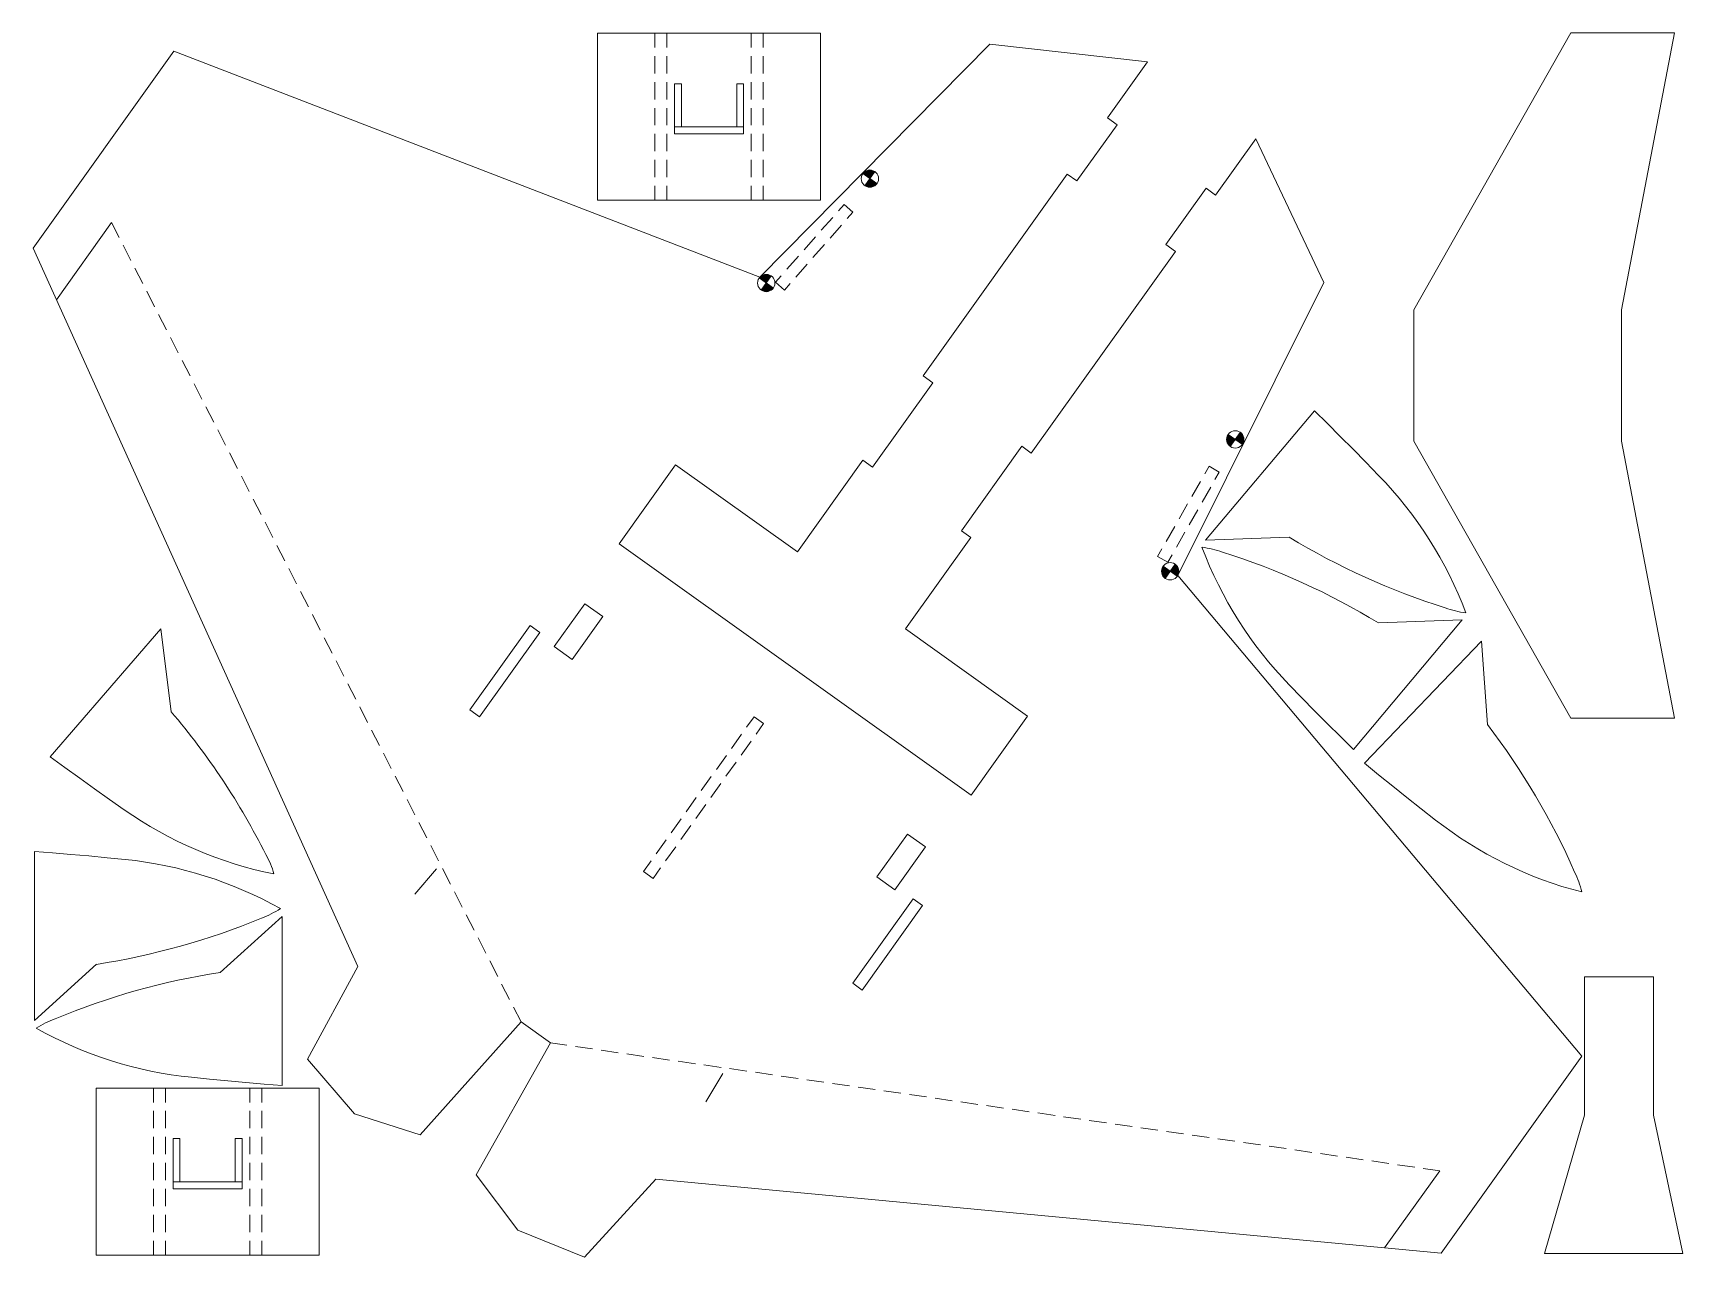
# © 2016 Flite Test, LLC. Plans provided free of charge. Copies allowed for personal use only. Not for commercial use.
# Model space of a CAD drawing. Header units: inches. Extents: x 0.1 to 23.9, y 0.1 to 17.8.
import ezdxf

# ---------------------------------------------------------------- set-up
doc = ezdxf.new("R2010")
doc.units = ezdxf.units.IN
doc.header["$MEASUREMENT"] = 0
doc.layers.add('PDF_01 CUT', color=7, linetype='Continuous')
doc.layers.add('PDF_02 SCORE', color=1, linetype='Continuous')
doc.layers.add('PDF_23 NOTES', color=144, linetype='Continuous', true_color=0x007094)

msp = doc.modelspace()

# ---------------------------------------------------------------- linework, layer by layer
at = {"layer": 'PDF_01 CUT', "color": 18, "lineweight": 0, "true_color": 0x000000}
for points in [[(8.256, 17.789), (11.478, 17.789), (11.478, 15.375), (8.256, 15.375)], [(23.052, 13.791), (23.818, 17.792), (22.318, 17.792), (20.052, 13.791), (20.052, 11.889), (22.318, 7.889), (23.818, 7.889), (23.052, 11.889)], [(12.961, 12.834), (15.044, 15.751), (15.182, 15.652), (15.763, 16.466), (15.625, 16.565), (16.203, 17.375), (13.922, 17.631), (10.599, 14.261), (2.133, 17.531), (0.099, 14.682), (4.793, 4.299), (4.063, 2.957), (4.744, 2.169), (5.693, 1.863), (7.151, 3.496), (7.576, 3.192), (6.504, 1.283), (7.102, 0.485), (8.069, 0.097), (9.1, 1.223), (20.445, 0.152), (22.48, 3), (16.64, 9.948), (18.748, 14.184), (17.766, 16.259), (17.187, 15.449), (17.049, 15.548), (16.468, 14.734), (16.606, 14.635), (14.523, 11.719), (14.385, 11.817), (13.513, 10.597), (13.652, 10.498), (12.707, 9.176), (14.47, 7.917), (13.654, 6.775), (8.567, 10.408), (9.383, 11.55), (11.145, 10.291), (12.089, 11.614), (12.227, 11.515), (13.099, 12.736)], [(8.072, 9.54), (7.63, 8.921), (7.89, 8.735), (8.332, 9.354)], [(6.55, 7.906), (6.412, 8.005), (7.283, 9.226), (7.422, 9.127)], [(12.733, 6.211), (12.292, 5.592), (12.552, 5.406), (12.994, 6.025)], [(11.943, 4.055), (12.081, 3.956), (12.953, 5.177), (12.815, 5.276)], [(21.941, 0.148), (23.94, 0.148), (23.515, 2.148), (23.515, 4.149), (22.515, 4.149), (22.515, 2.148)], [(1.011, 2.54), (4.233, 2.54), (4.233, 0.126), (1.011, 0.126)]]:
    msp.add_lwpolyline(points, close=True, dxfattribs=at)
for points in [[(0.437, 13.934), (1.234, 15.05)], [(5.927, 5.707), (5.617, 5.342)], [(10.065, 2.752), (9.82, 2.34)], [(19.628, 0.229), (20.425, 1.345)]]:
    msp.add_lwpolyline(points, dxfattribs=at)
for points in [[(20.802, 9.41, 0.102947), (19.542, 11.397), (19.358, 11.586), (19.174, 11.774), (18.988, 11.96), (18.802, 12.146), (18.614, 12.331), (17.041, 10.46), (18.251, 10.503)], [(18.25, 10.503, 0.060065), (20.506, 9.481, 0.059247), (20.801, 9.41)], [(16.989, 10.357, 0.102947), (18.249, 8.37), (18.433, 8.181), (18.617, 7.993), (18.803, 7.807), (18.99, 7.621), (19.177, 7.436), (20.751, 9.307), (19.541, 9.264)], [(19.541, 9.264, 0.060065), (17.286, 10.286, 0.059247), (16.99, 10.357)], [(3.58, 5.634, -0.102947), (1.418, 6.561), (1.202, 6.712), (0.987, 6.865), (0.773, 7.018), (0.56, 7.173), (0.348, 7.328), (1.944, 9.18), (2.094, 7.979)], [(22.476, 5.374, -0.102947), (20.365, 6.413), (20.158, 6.576), (19.951, 6.739), (19.746, 6.904), (19.541, 7.069), (19.337, 7.236), (21.028, 9.001), (21.115, 7.793)], [(2.094, 7.98, -0.060065), (3.463, 5.916, -0.059247), (3.58, 5.635)], [(21.115, 7.794, -0.060065), (22.374, 5.661, -0.059247), (22.476, 5.375)], [(3.673, 5.134, 0.102947), (1.43, 5.844), (1.168, 5.87), (0.906, 5.895), (0.644, 5.918), (0.381, 5.94), (0.119, 5.961), (0.119, 3.517), (1.017, 4.329)], [(0.146, 3.405, 0.102947), (2.389, 2.695), (2.651, 2.669), (2.913, 2.644), (3.175, 2.62), (3.438, 2.598), (3.7, 2.578), (3.7, 5.022), (2.802, 4.21)], [(1.016, 4.328, 0.060065), (3.401, 4.997, 0.059247), (3.673, 5.134)], [(2.803, 4.211, 0.060065), (0.418, 3.541, 0.059247), (0.146, 3.405)]]:
    msp.add_lwpolyline(points, format="xyb", dxfattribs=at)
at = {"layer": 'PDF_02 SCORE', "lineweight": 0}
for points in [[(9.086, 17.582), (9.086, 17.613), (9.086, 17.649), (9.086, 17.685), (9.086, 17.72), (9.086, 17.755), (9.086, 17.789)], [(9.256, 17.582), (9.256, 17.614), (9.256, 17.65), (9.256, 17.686), (9.256, 17.721), (9.256, 17.755), (9.256, 17.789)], [(10.478, 17.582), (10.478, 17.614), (10.478, 17.65), (10.478, 17.686), (10.478, 17.721), (10.478, 17.755), (10.478, 17.789)], [(10.648, 17.582), (10.648, 17.613), (10.648, 17.649), (10.648, 17.685), (10.648, 17.72), (10.648, 17.755), (10.648, 17.789)], [(9.086, 17.207), (9.086, 17.261), (9.086, 17.342), (9.086, 17.382), (9.086, 17.422), (9.086, 17.457)], [(9.256, 17.207), (9.256, 17.264), (9.256, 17.345), (9.256, 17.385), (9.256, 17.424), (9.256, 17.457)], [(10.478, 17.207), (10.478, 17.264), (10.478, 17.345), (10.478, 17.385), (10.478, 17.424), (10.478, 17.457)], [(10.648, 17.207), (10.648, 17.261), (10.648, 17.342), (10.648, 17.382), (10.648, 17.422), (10.648, 17.457)], [(9.086, 16.832), (9.086, 16.838), (9.086, 16.923), (9.086, 17.009), (9.086, 17.082)], [(9.256, 16.832), (9.256, 16.841), (9.256, 16.927), (9.256, 17.013), (9.256, 17.082)], [(10.478, 16.832), (10.478, 16.841), (10.478, 16.927), (10.478, 17.013), (10.478, 17.082)], [(10.648, 16.832), (10.648, 16.838), (10.648, 16.923), (10.648, 17.009), (10.648, 17.082)], [(9.086, 16.457), (9.086, 16.493), (9.086, 16.579), (9.086, 16.665), (9.086, 16.707)], [(9.256, 16.457), (9.256, 16.497), (9.256, 16.583), (9.256, 16.668), (9.256, 16.707)], [(10.478, 16.457), (10.478, 16.497), (10.478, 16.583), (10.478, 16.668), (10.478, 16.707)], [(10.648, 16.457), (10.648, 16.493), (10.648, 16.579), (10.648, 16.665), (10.648, 16.707)], [(9.086, 16.082), (9.086, 16.12), (9.086, 16.16), (9.086, 16.242), (9.086, 16.325), (9.086, 16.332)], [(9.256, 16.082), (9.256, 16.083), (9.256, 16.123), (9.256, 16.163), (9.256, 16.245), (9.256, 16.328), (9.256, 16.332)], [(10.478, 16.082), (10.478, 16.083), (10.478, 16.123), (10.478, 16.163), (10.478, 16.245), (10.478, 16.328), (10.478, 16.332)], [(10.648, 16.082), (10.648, 16.12), (10.648, 16.16), (10.648, 16.242), (10.648, 16.325), (10.648, 16.332)], [(9.086, 15.707), (9.086, 15.714), (9.086, 15.748), (9.086, 15.782), (9.086, 15.817), (9.086, 15.853), (9.086, 15.89), (9.086, 15.927), (9.086, 15.957)], [(9.256, 15.707), (9.256, 15.715), (9.256, 15.749), (9.256, 15.783), (9.256, 15.819), (9.256, 15.855), (9.256, 15.891), (9.256, 15.928), (9.256, 15.957)], [(10.478, 15.707), (10.478, 15.715), (10.478, 15.749), (10.478, 15.783), (10.478, 15.819), (10.478, 15.855), (10.478, 15.891), (10.478, 15.928), (10.478, 15.957)], [(10.648, 15.707), (10.648, 15.714), (10.648, 15.748), (10.648, 15.782), (10.648, 15.817), (10.648, 15.853), (10.648, 15.89), (10.648, 15.927), (10.648, 15.957)], [(9.086, 15.375), (9.086, 15.398), (9.086, 15.422), (9.086, 15.447), (9.086, 15.473), (9.086, 15.5), (9.086, 15.528), (9.086, 15.557), (9.086, 15.582)], [(9.256, 15.375), (9.256, 15.398), (9.256, 15.422), (9.256, 15.447), (9.256, 15.473), (9.256, 15.5), (9.256, 15.528), (9.256, 15.557), (9.256, 15.582)], [(10.478, 15.375), (10.478, 15.398), (10.478, 15.422), (10.478, 15.447), (10.478, 15.473), (10.478, 15.5), (10.478, 15.528), (10.478, 15.557), (10.478, 15.582)], [(10.648, 15.375), (10.648, 15.398), (10.648, 15.422), (10.648, 15.447), (10.648, 15.473), (10.648, 15.5), (10.648, 15.528), (10.648, 15.557), (10.648, 15.582)], [(11.864, 15.108), (11.947, 15.202), (11.82, 15.314), (11.737, 15.22)], [(1.234, 15.05), (1.343, 14.836)], [(11.654, 15.126), (11.489, 14.939)], [(11.406, 14.845), (11.241, 14.657)], [(11.782, 15.014), (11.617, 14.826)], [(1.4, 14.725), (1.514, 14.502)], [(11.158, 14.563), (10.993, 14.376)], [(11.534, 14.733), (11.369, 14.545)], [(1.571, 14.391), (1.685, 14.169)], [(11.286, 14.451), (11.121, 14.264)], [(10.911, 14.282), (10.828, 14.188), (10.956, 14.076), (11.038, 14.17)], [(1.742, 14.057), (1.856, 13.835)], [(1.913, 13.724), (2.027, 13.501)], [(2.084, 13.39), (2.198, 13.167)], [(2.255, 13.056), (2.369, 12.833)], [(2.426, 12.722), (2.54, 12.499)], [(2.597, 12.388), (2.711, 12.166)], [(2.768, 12.055), (2.882, 11.832)], [(2.939, 11.721), (3.053, 11.498)], [(17.03, 11.419), (17.092, 11.528), (17.239, 11.444), (17.177, 11.335)], [(3.11, 11.387), (3.223, 11.164)], [(16.968, 11.31), (16.844, 11.093)], [(17.116, 11.226), (16.992, 11.009)], [(3.281, 11.053), (3.394, 10.831)], [(16.782, 10.985), (16.658, 10.767)], [(16.93, 10.9), (16.806, 10.683)], [(3.452, 10.719), (3.565, 10.497)], [(16.596, 10.659), (16.472, 10.442)], [(16.744, 10.575), (16.62, 10.357)], [(3.622, 10.385), (3.736, 10.163)], [(16.558, 10.249), (16.496, 10.14), (16.349, 10.225), (16.411, 10.333)], [(3.793, 10.052), (3.907, 9.829)], [(3.964, 9.718), (4.078, 9.495)], [(4.135, 9.384), (4.249, 9.161)], [(4.306, 9.05), (4.42, 8.828)], [(4.477, 8.716), (4.591, 8.494)], [(4.648, 8.382), (4.762, 8.16)], [(4.819, 8.049), (4.933, 7.826)], [(10.409, 7.755), (10.518, 7.908), (10.656, 7.809), (10.547, 7.657)], [(4.99, 7.715), (5.104, 7.493)], [(10.191, 7.45), (10.336, 7.654)], [(10.329, 7.351), (10.475, 7.555)], [(5.161, 7.381), (5.275, 7.158)], [(9.973, 7.145), (10.118, 7.348)], [(10.111, 7.046), (10.257, 7.25)], [(5.332, 7.047), (5.446, 6.825)], [(9.755, 6.84), (9.9, 7.043)], [(9.893, 6.741), (10.039, 6.944)], [(5.503, 6.713), (5.617, 6.491)], [(9.537, 6.535), (9.682, 6.738)], [(9.675, 6.436), (9.821, 6.639)], [(5.674, 6.38), (5.788, 6.157)], [(9.319, 6.229), (9.464, 6.433)], [(9.458, 6.131), (9.603, 6.334)], [(5.845, 6.046), (5.958, 5.823)], [(9.101, 5.924), (9.247, 6.128)], [(9.24, 5.825), (9.385, 6.029)], [(9.167, 5.724), (9.058, 5.571), (8.92, 5.67), (9.029, 5.822)], [(6.016, 5.712), (6.13, 5.489)], [(6.187, 5.378), (6.3, 5.156)], [(6.358, 5.044), (6.471, 4.822)], [(6.529, 4.711), (6.642, 4.488)], [(6.699, 4.377), (6.813, 4.154)], [(6.87, 4.043), (6.984, 3.82)], [(7.041, 3.709), (7.151, 3.496)], [(7.813, 3.158), (7.576, 3.192)], [(8.185, 3.105), (7.937, 3.14)], [(8.556, 3.051), (8.308, 3.086)], [(8.927, 2.998), (8.679, 3.033)], [(9.298, 2.944), (9.05, 2.98)], [(9.67, 2.891), (9.422, 2.927)], [(10.04, 2.838), (9.793, 2.873)], [(10.412, 2.784), (10.164, 2.82)], [(10.783, 2.731), (10.536, 2.767)], [(11.154, 2.678), (10.907, 2.713)], [(11.525, 2.624), (11.278, 2.66)], [(1.841, 2.333), (1.841, 2.364), (1.841, 2.4), (1.841, 2.436), (1.841, 2.472), (1.841, 2.506), (1.841, 2.54)], [(2.011, 2.333), (2.011, 2.366), (2.011, 2.402), (2.011, 2.438), (2.011, 2.472), (2.011, 2.506), (2.011, 2.54)], [(3.233, 2.333), (3.233, 2.366), (3.233, 2.402), (3.233, 2.438), (3.233, 2.472), (3.233, 2.506), (3.233, 2.54)], [(3.403, 2.333), (3.403, 2.364), (3.403, 2.4), (3.403, 2.436), (3.403, 2.472), (3.403, 2.506), (3.403, 2.54)], [(11.897, 2.571), (11.649, 2.606)], [(12.268, 2.518), (12.021, 2.553)], [(12.639, 2.464), (12.392, 2.5)], [(13.01, 2.411), (12.763, 2.447)], [(13.382, 2.357), (13.134, 2.393)], [(1.841, 1.958), (1.841, 2.012), (1.841, 2.094), (1.841, 2.134), (1.841, 2.173), (1.841, 2.208)], [(2.011, 1.958), (2.011, 2.015), (2.011, 2.097), (2.011, 2.136), (2.011, 2.176), (2.011, 2.208)], [(3.233, 1.958), (3.233, 2.015), (3.233, 2.097), (3.233, 2.136), (3.233, 2.176), (3.233, 2.208)], [(3.403, 1.958), (3.403, 2.012), (3.403, 2.094), (3.403, 2.134), (3.403, 2.173), (3.403, 2.208)], [(13.753, 2.304), (13.505, 2.34)], [(14.124, 2.251), (13.876, 2.286)], [(14.495, 2.197), (14.248, 2.233)], [(14.866, 2.144), (14.619, 2.18)], [(15.238, 2.09), (14.99, 2.126)], [(15.609, 2.037), (15.361, 2.073)], [(15.98, 1.984), (15.733, 2.02)], [(16.351, 1.931), (16.104, 1.966)], [(16.723, 1.877), (16.475, 1.913)], [(1.841, 1.583), (1.841, 1.589), (1.841, 1.675), (1.841, 1.761), (1.841, 1.833)], [(2.011, 1.583), (2.011, 1.593), (2.011, 1.679), (2.011, 1.764), (2.011, 1.833)], [(3.233, 1.583), (3.233, 1.593), (3.233, 1.679), (3.233, 1.764), (3.233, 1.833)], [(3.403, 1.583), (3.403, 1.589), (3.403, 1.675), (3.403, 1.761), (3.403, 1.833)], [(17.094, 1.824), (16.846, 1.859)], [(17.465, 1.771), (17.218, 1.806)], [(17.836, 1.717), (17.588, 1.753)], [(18.208, 1.664), (17.96, 1.699)], [(1.841, 1.208), (1.841, 1.245), (1.841, 1.331), (1.841, 1.417), (1.841, 1.458)], [(2.011, 1.208), (2.011, 1.248), (2.011, 1.334), (2.011, 1.42), (2.011, 1.458)], [(3.233, 1.208), (3.233, 1.248), (3.233, 1.334), (3.233, 1.42), (3.233, 1.458)], [(3.403, 1.208), (3.403, 1.245), (3.403, 1.331), (3.403, 1.417), (3.403, 1.458)], [(18.579, 1.61), (18.331, 1.646)], [(18.95, 1.557), (18.703, 1.593)], [(19.321, 1.504), (19.073, 1.539)], [(19.692, 1.451), (19.445, 1.486)], [(20.064, 1.397), (19.816, 1.432)], [(20.425, 1.345), (20.187, 1.379)], [(1.841, 0.833), (1.841, 0.872), (1.841, 0.912), (1.841, 0.993), (1.841, 1.076), (1.841, 1.083)], [(2.011, 0.833), (2.011, 0.834), (2.011, 0.874), (2.011, 0.914), (2.011, 0.996), (2.011, 1.079), (2.011, 1.083)], [(3.233, 0.833), (3.233, 0.834), (3.233, 0.874), (3.233, 0.914), (3.233, 0.996), (3.233, 1.079), (3.233, 1.083)], [(3.403, 0.833), (3.403, 0.872), (3.403, 0.912), (3.403, 0.993), (3.403, 1.076), (3.403, 1.083)], [(1.841, 0.458), (1.841, 0.465), (1.841, 0.499), (1.841, 0.534), (1.841, 0.569), (1.841, 0.605), (1.841, 0.641), (1.841, 0.678), (1.841, 0.708)], [(2.011, 0.458), (2.011, 0.467), (2.011, 0.5), (2.011, 0.535), (2.011, 0.57), (2.011, 0.606), (2.011, 0.643), (2.011, 0.68), (2.011, 0.708)], [(3.233, 0.458), (3.233, 0.467), (3.233, 0.5), (3.233, 0.535), (3.233, 0.57), (3.233, 0.606), (3.233, 0.643), (3.233, 0.68), (3.233, 0.708)], [(3.403, 0.458), (3.403, 0.465), (3.403, 0.499), (3.403, 0.534), (3.403, 0.569), (3.403, 0.605), (3.403, 0.641), (3.403, 0.678), (3.403, 0.708)], [(1.841, 0.126), (1.841, 0.149), (1.841, 0.174), (1.841, 0.199), (1.841, 0.224), (1.841, 0.251), (1.841, 0.279), (1.841, 0.308), (1.841, 0.333)], [(2.011, 0.126), (2.011, 0.149), (2.011, 0.174), (2.011, 0.199), (2.011, 0.225), (2.011, 0.252), (2.011, 0.28), (2.011, 0.309), (2.011, 0.333)], [(3.233, 0.126), (3.233, 0.149), (3.233, 0.174), (3.233, 0.199), (3.233, 0.225), (3.233, 0.252), (3.233, 0.28), (3.233, 0.309), (3.233, 0.333)], [(3.403, 0.126), (3.403, 0.149), (3.403, 0.174), (3.403, 0.199), (3.403, 0.224), (3.403, 0.251), (3.403, 0.279), (3.403, 0.308), (3.403, 0.333)]]:
    msp.add_lwpolyline(points, dxfattribs=at)
at = {"layer": 'PDF_23 NOTES', "color": 4, "lineweight": 0}
for points in [[(10.267, 16.433), (10.267, 17.058), (10.367, 17.058), (10.367, 16.333), (9.367, 16.333), (9.367, 17.058), (9.467, 17.058), (9.467, 16.433)], [(9.367, 16.433), (10.367, 16.433)], [(12.293, 15.614), (12.089, 15.759)], [(12.119, 15.584), (12.264, 15.788)], [(10.796, 14.105), (10.592, 14.25)], [(10.621, 14.076), (10.766, 14.279)], [(17.369, 11.989), (17.573, 11.843)], [(17.398, 11.814), (17.543, 12.018)], [(16.428, 10.083), (16.631, 9.937)], [(16.457, 9.908), (16.602, 10.112)], [(3.022, 1.184), (3.022, 1.809), (3.122, 1.809), (3.122, 1.084), (2.122, 1.084), (2.122, 1.809), (2.222, 1.809), (2.222, 1.184)], [(2.122, 1.184), (3.122, 1.184)]]:
    msp.add_lwpolyline(points, dxfattribs=at)
for centre in [(12.191, 15.686), (10.694, 14.177), (17.471, 11.916), (16.53, 10.01)]:
    msp.add_circle(centre, 0.125, dxfattribs=at)
at = {"layer": 'PDF_23 NOTES', "color": 4, "lineweight": 0, "transparency": 33554559}
for points in [[(12.09, 15.758), (12.098, 15.77), (12.089, 15.759)], [(12.092, 15.757), (12.09, 15.758), (12.098, 15.77)], [(12.095, 15.755), (12.108, 15.78), (12.092, 15.757)], [(12.092, 15.757), (12.108, 15.78), (12.098, 15.77)], [(12.1, 15.752), (12.119, 15.788), (12.095, 15.755)], [(12.119, 15.788), (12.095, 15.755), (12.108, 15.78)], [(12.105, 15.748), (12.131, 15.796), (12.1, 15.752)], [(12.131, 15.796), (12.1, 15.752), (12.119, 15.788)], [(12.112, 15.743), (12.144, 15.802), (12.105, 15.748)], [(12.144, 15.802), (12.105, 15.748), (12.131, 15.796)], [(12.119, 15.738), (12.157, 15.806), (12.112, 15.743)], [(12.157, 15.806), (12.112, 15.743), (12.144, 15.802)], [(12.128, 15.731), (12.171, 15.809), (12.119, 15.738)], [(12.171, 15.809), (12.119, 15.738), (12.157, 15.806)], [(12.137, 15.725), (12.184, 15.811), (12.128, 15.731)], [(12.184, 15.811), (12.128, 15.731), (12.171, 15.809)], [(12.147, 15.718), (12.198, 15.811), (12.137, 15.725)], [(12.198, 15.811), (12.137, 15.725), (12.184, 15.811)], [(12.213, 15.809), (12.147, 15.718), (12.198, 15.811)], [(12.158, 15.71), (12.213, 15.809), (12.147, 15.718)], [(12.226, 15.806), (12.158, 15.71), (12.213, 15.809)], [(12.168, 15.702), (12.226, 15.806), (12.158, 15.71)], [(12.239, 15.801), (12.168, 15.702), (12.226, 15.806)], [(12.18, 15.694), (12.239, 15.801), (12.168, 15.702)], [(12.252, 15.795), (12.18, 15.694), (12.239, 15.801)], [(12.191, 15.686), (12.252, 15.795), (12.18, 15.694)], [(12.264, 15.788), (12.191, 15.686), (12.252, 15.795)], [(12.13, 15.577), (12.191, 15.686), (12.119, 15.584)], [(12.202, 15.678), (12.13, 15.577), (12.191, 15.686)], [(12.143, 15.571), (12.202, 15.678), (12.13, 15.577)], [(12.214, 15.67), (12.143, 15.571), (12.202, 15.678)], [(12.156, 15.566), (12.214, 15.67), (12.143, 15.571)], [(12.225, 15.662), (12.156, 15.566), (12.214, 15.67)], [(12.17, 15.563), (12.225, 15.662), (12.156, 15.566)], [(12.235, 15.655), (12.17, 15.563), (12.225, 15.662)], [(12.184, 15.562), (12.235, 15.655), (12.17, 15.563)], [(12.245, 15.648), (12.184, 15.562), (12.235, 15.655)], [(12.198, 15.561), (12.245, 15.648), (12.184, 15.562)], [(12.255, 15.641), (12.198, 15.561), (12.245, 15.648)], [(12.212, 15.563), (12.255, 15.641), (12.198, 15.561)], [(12.263, 15.635), (12.212, 15.563), (12.255, 15.641)], [(12.225, 15.566), (12.263, 15.635), (12.212, 15.563)], [(12.271, 15.629), (12.225, 15.566), (12.263, 15.635)], [(12.239, 15.57), (12.271, 15.629), (12.225, 15.566)], [(12.277, 15.625), (12.239, 15.57), (12.271, 15.629)], [(12.251, 15.576), (12.277, 15.625), (12.239, 15.57)], [(12.283, 15.621), (12.251, 15.576), (12.277, 15.625)], [(12.263, 15.584), (12.283, 15.621), (12.251, 15.576)], [(12.287, 15.618), (12.263, 15.584), (12.283, 15.621)], [(12.274, 15.593), (12.287, 15.618), (12.263, 15.584)], [(12.29, 15.615), (12.274, 15.593), (12.287, 15.618)], [(12.284, 15.602), (12.29, 15.615), (12.274, 15.593)], [(12.292, 15.614), (12.284, 15.602), (12.29, 15.615)], [(12.293, 15.614), (12.292, 15.614), (12.284, 15.602)], [(10.593, 14.249), (10.601, 14.261), (10.592, 14.25)], [(10.595, 14.248), (10.593, 14.249), (10.601, 14.261)], [(10.598, 14.246), (10.611, 14.271), (10.595, 14.248)], [(10.595, 14.248), (10.611, 14.271), (10.601, 14.261)], [(10.602, 14.243), (10.622, 14.28), (10.598, 14.246)], [(10.622, 14.28), (10.598, 14.246), (10.611, 14.271)], [(10.608, 14.239), (10.634, 14.287), (10.602, 14.243)], [(10.634, 14.287), (10.602, 14.243), (10.622, 14.28)], [(10.614, 14.234), (10.646, 14.293), (10.608, 14.239)], [(10.646, 14.293), (10.608, 14.239), (10.634, 14.287)], [(10.622, 14.229), (10.659, 14.298), (10.614, 14.234)], [(10.659, 14.298), (10.614, 14.234), (10.646, 14.293)], [(10.633, 14.068), (10.694, 14.177), (10.621, 14.076)], [(10.63, 14.223), (10.674, 14.301), (10.622, 14.229)], [(10.674, 14.301), (10.622, 14.229), (10.659, 14.298)], [(10.64, 14.216), (10.687, 14.302), (10.63, 14.223)], [(10.687, 14.302), (10.63, 14.223), (10.674, 14.301)], [(10.705, 14.169), (10.633, 14.068), (10.694, 14.177)], [(10.646, 14.062), (10.705, 14.169), (10.633, 14.068)], [(10.65, 14.209), (10.701, 14.302), (10.64, 14.216)], [(10.701, 14.302), (10.64, 14.216), (10.687, 14.302)], [(10.717, 14.161), (10.646, 14.062), (10.705, 14.169)], [(10.659, 14.057), (10.717, 14.161), (10.646, 14.062)], [(10.715, 14.301), (10.65, 14.209), (10.701, 14.302)], [(10.66, 14.201), (10.715, 14.301), (10.65, 14.209)], [(10.727, 14.153), (10.659, 14.057), (10.717, 14.161)], [(10.673, 14.054), (10.727, 14.153), (10.659, 14.057)], [(10.729, 14.298), (10.66, 14.201), (10.715, 14.301)], [(10.671, 14.194), (10.729, 14.298), (10.66, 14.201)], [(10.742, 14.293), (10.671, 14.194), (10.729, 14.298)], [(10.682, 14.186), (10.742, 14.293), (10.671, 14.194)], [(10.738, 14.146), (10.673, 14.054), (10.727, 14.153)], [(10.687, 14.052), (10.738, 14.146), (10.673, 14.054)], [(10.755, 14.287), (10.682, 14.186), (10.742, 14.293)], [(10.694, 14.177), (10.755, 14.287), (10.682, 14.186)], [(10.748, 14.139), (10.687, 14.052), (10.738, 14.146)], [(10.701, 14.053), (10.748, 14.139), (10.687, 14.052)], [(10.766, 14.279), (10.694, 14.177), (10.755, 14.287)], [(10.757, 14.132), (10.701, 14.053), (10.748, 14.139)], [(10.714, 14.054), (10.757, 14.132), (10.701, 14.053)], [(10.766, 14.126), (10.714, 14.054), (10.757, 14.132)], [(10.728, 14.057), (10.766, 14.126), (10.714, 14.054)], [(10.774, 14.12), (10.728, 14.057), (10.766, 14.126)], [(10.741, 14.062), (10.774, 14.12), (10.728, 14.057)], [(10.78, 14.116), (10.741, 14.062), (10.774, 14.12)], [(10.754, 14.068), (10.78, 14.116), (10.741, 14.062)], [(10.785, 14.112), (10.754, 14.068), (10.78, 14.116)], [(10.766, 14.075), (10.785, 14.112), (10.754, 14.068)], [(10.79, 14.109), (10.766, 14.075), (10.785, 14.112)], [(10.777, 14.084), (10.79, 14.109), (10.766, 14.075)], [(10.793, 14.107), (10.777, 14.084), (10.79, 14.109)], [(10.787, 14.094), (10.793, 14.107), (10.777, 14.084)], [(10.795, 14.105), (10.787, 14.094), (10.793, 14.107)], [(10.796, 14.105), (10.795, 14.105), (10.787, 14.094)], [(17.347, 11.937), (17.385, 11.977), (17.346, 11.923)], [(17.385, 11.977), (17.346, 11.923), (17.391, 11.973)], [(17.346, 11.923), (17.391, 11.973), (17.346, 11.909)], [(17.391, 11.973), (17.346, 11.909), (17.399, 11.967)], [(17.346, 11.909), (17.399, 11.967), (17.347, 11.895)], [(17.351, 11.951), (17.379, 11.981), (17.347, 11.937)], [(17.379, 11.981), (17.347, 11.937), (17.385, 11.977)], [(17.399, 11.967), (17.347, 11.895), (17.407, 11.961)], [(17.347, 11.895), (17.407, 11.961), (17.35, 11.881)], [(17.407, 11.961), (17.35, 11.881), (17.417, 11.954)], [(17.35, 11.881), (17.417, 11.954), (17.355, 11.868)], [(17.356, 11.964), (17.375, 11.984), (17.351, 11.951)], [(17.375, 11.984), (17.351, 11.951), (17.379, 11.981)], [(17.417, 11.954), (17.355, 11.868), (17.427, 11.947)], [(17.355, 11.868), (17.427, 11.947), (17.361, 11.855)], [(17.361, 11.977), (17.372, 11.987), (17.356, 11.964)], [(17.372, 11.987), (17.356, 11.964), (17.375, 11.984)], [(17.369, 11.989), (17.37, 11.988), (17.361, 11.977)], [(17.37, 11.988), (17.361, 11.977), (17.372, 11.987)], [(17.427, 11.947), (17.361, 11.855), (17.437, 11.94)], [(17.361, 11.855), (17.437, 11.94), (17.368, 11.844)], [(17.437, 11.94), (17.368, 11.844), (17.448, 11.932)], [(17.368, 11.844), (17.448, 11.932), (17.377, 11.833)], [(17.448, 11.932), (17.377, 11.833), (17.46, 11.924)], [(17.377, 11.833), (17.46, 11.924), (17.387, 11.822)], [(17.46, 11.924), (17.387, 11.822), (17.471, 11.916)], [(17.543, 12.018), (17.471, 11.916), (17.554, 12.009)], [(17.471, 11.916), (17.554, 12.009), (17.482, 11.908)], [(17.554, 12.009), (17.482, 11.908), (17.564, 11.999)], [(17.482, 11.908), (17.564, 11.999), (17.493, 11.9)], [(17.564, 11.999), (17.493, 11.9), (17.573, 11.988)], [(17.493, 11.9), (17.573, 11.988), (17.504, 11.892)], [(17.573, 11.988), (17.504, 11.892), (17.58, 11.976)], [(17.504, 11.892), (17.58, 11.976), (17.515, 11.884)], [(17.58, 11.976), (17.515, 11.884), (17.587, 11.963)], [(17.515, 11.884), (17.587, 11.963), (17.525, 11.877)], [(17.587, 11.963), (17.525, 11.877), (17.591, 11.95)], [(17.525, 11.877), (17.591, 11.95), (17.534, 11.871)], [(17.591, 11.95), (17.534, 11.871), (17.594, 11.936)], [(17.534, 11.871), (17.594, 11.936), (17.543, 11.865)], [(17.594, 11.936), (17.543, 11.865), (17.596, 11.922)], [(17.543, 11.865), (17.596, 11.922), (17.55, 11.859)], [(17.596, 11.922), (17.55, 11.859), (17.595, 11.908)], [(17.387, 11.822), (17.471, 11.916), (17.398, 11.814)], [(17.55, 11.859), (17.595, 11.908), (17.557, 11.854)], [(17.595, 11.908), (17.557, 11.854), (17.594, 11.895)], [(17.557, 11.854), (17.594, 11.895), (17.562, 11.85)], [(17.594, 11.895), (17.562, 11.85), (17.591, 11.881)], [(17.562, 11.85), (17.591, 11.881), (17.567, 11.847)], [(17.591, 11.881), (17.567, 11.847), (17.586, 11.867)], [(17.567, 11.847), (17.586, 11.867), (17.57, 11.845)], [(17.57, 11.845), (17.586, 11.867), (17.58, 11.855)], [(17.57, 11.845), (17.572, 11.844), (17.58, 11.855)], [(17.572, 11.844), (17.58, 11.855), (17.573, 11.843)], [(16.406, 10.031), (16.443, 10.071), (16.405, 10.017)], [(16.443, 10.071), (16.405, 10.017), (16.45, 10.067)], [(16.405, 10.017), (16.45, 10.067), (16.405, 10.003)], [(16.45, 10.067), (16.405, 10.003), (16.458, 10.061)], [(16.405, 10.003), (16.458, 10.061), (16.406, 9.989)], [(16.41, 10.045), (16.438, 10.075), (16.406, 10.031)], [(16.438, 10.075), (16.406, 10.031), (16.443, 10.071)], [(16.458, 10.061), (16.406, 9.989), (16.466, 10.055)], [(16.406, 9.989), (16.466, 10.055), (16.409, 9.976)], [(16.466, 10.055), (16.409, 9.976), (16.475, 10.049)], [(16.409, 9.976), (16.475, 10.049), (16.414, 9.963)], [(16.414, 10.058), (16.434, 10.078), (16.41, 10.045)], [(16.434, 10.078), (16.41, 10.045), (16.438, 10.075)], [(16.42, 10.071), (16.43, 10.081), (16.414, 10.058)], [(16.43, 10.081), (16.414, 10.058), (16.434, 10.078)], [(16.475, 10.049), (16.414, 9.963), (16.485, 10.041)], [(16.414, 9.963), (16.485, 10.041), (16.42, 9.95)], [(16.428, 10.083), (16.428, 10.082), (16.42, 10.071)], [(16.428, 10.082), (16.42, 10.071), (16.43, 10.081)], [(16.485, 10.041), (16.42, 9.95), (16.496, 10.034)], [(16.42, 9.95), (16.496, 10.034), (16.427, 9.938)], [(16.496, 10.034), (16.427, 9.938), (16.507, 10.026)], [(16.427, 9.938), (16.507, 10.026), (16.436, 9.927)], [(16.507, 10.026), (16.436, 9.927), (16.518, 10.018)], [(16.436, 9.927), (16.518, 10.018), (16.446, 9.917)], [(16.518, 10.018), (16.446, 9.917), (16.53, 10.01)], [(16.602, 10.112), (16.53, 10.01), (16.613, 10.103)], [(16.53, 10.01), (16.613, 10.103), (16.541, 10.002)], [(16.613, 10.103), (16.541, 10.002), (16.623, 10.093)], [(16.541, 10.002), (16.623, 10.093), (16.552, 9.994)], [(16.623, 10.093), (16.552, 9.994), (16.632, 10.082)], [(16.552, 9.994), (16.632, 10.082), (16.563, 9.986)], [(16.632, 10.082), (16.563, 9.986), (16.639, 10.07)], [(16.563, 9.986), (16.639, 10.07), (16.574, 9.978)], [(16.639, 10.07), (16.574, 9.978), (16.645, 10.057)], [(16.574, 9.978), (16.645, 10.057), (16.584, 9.971)], [(16.645, 10.057), (16.584, 9.971), (16.65, 10.044)], [(16.584, 9.971), (16.65, 10.044), (16.593, 9.965)], [(16.65, 10.044), (16.593, 9.965), (16.653, 10.031)], [(16.593, 9.965), (16.653, 10.031), (16.601, 9.959)], [(16.653, 10.031), (16.601, 9.959), (16.654, 10.017)], [(16.601, 9.959), (16.654, 10.017), (16.609, 9.953)], [(16.654, 10.017), (16.609, 9.953), (16.654, 10.003)], [(16.446, 9.917), (16.53, 10.01), (16.457, 9.908)], [(16.609, 9.953), (16.654, 10.003), (16.616, 9.948)], [(16.654, 10.003), (16.616, 9.948), (16.653, 9.989)], [(16.616, 9.948), (16.653, 9.989), (16.621, 9.945)], [(16.653, 9.989), (16.621, 9.945), (16.65, 9.975)], [(16.621, 9.945), (16.65, 9.975), (16.626, 9.941)], [(16.65, 9.975), (16.626, 9.941), (16.645, 9.962)], [(16.626, 9.941), (16.645, 9.962), (16.629, 9.939)], [(16.629, 9.939), (16.645, 9.962), (16.639, 9.949)], [(16.629, 9.939), (16.631, 9.938), (16.639, 9.949)], [(16.631, 9.938), (16.639, 9.949), (16.631, 9.937)]]:
    msp.add_solid(points, dxfattribs=at)

doc.saveas('drawing.dxf')
